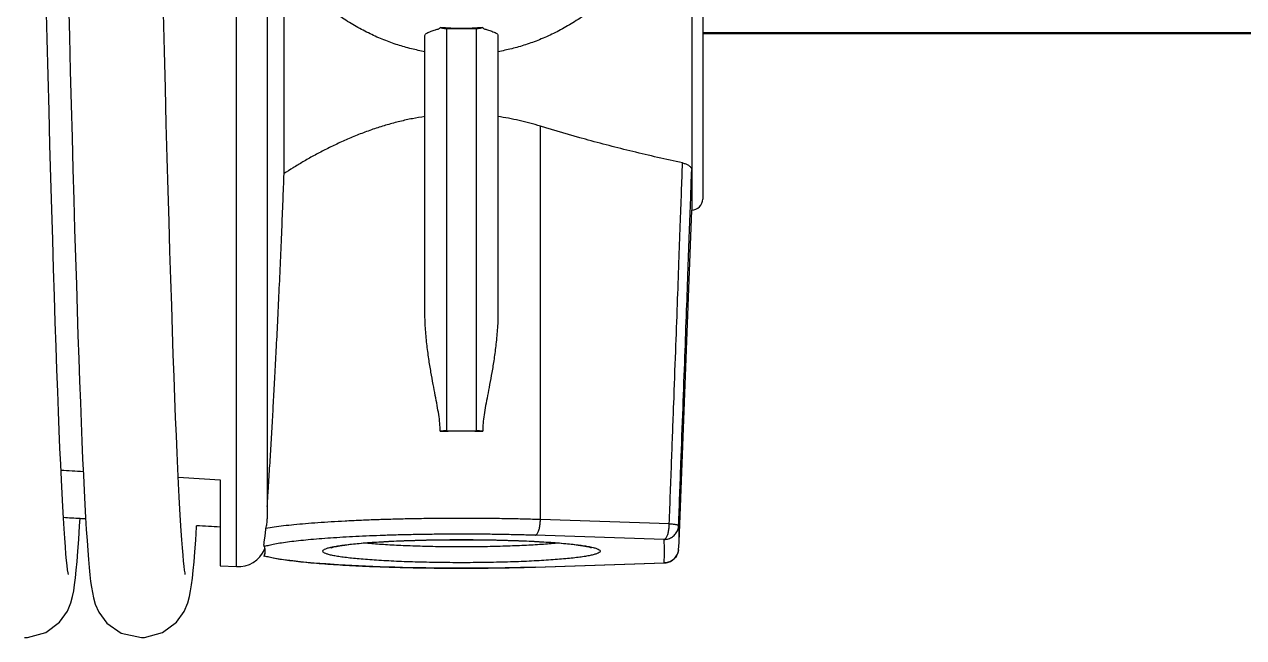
# Model space of a CAD drawing. Header units: millimetres. Extents: x 21899 to 38731, y -5425 to 3612.
# Drawn here: x 32112.3 to 32195.7, y 3128.8 to 3170.7 of the extents above; entities that cross this region are included whole.
import ezdxf

# ---------------------------------------------------------------- set-up
doc = ezdxf.new("R2010")
doc.units = ezdxf.units.MM

msp = doc.modelspace()

# ---------------------------------------------------------------- linework, layer by layer
at = {"color": 9, "linetype": 'Continuous'}
for p, q in [((32126.84225797099, 3133.604167306054), (32126.84225797099, 3230.395855155755)), ((32157.98548215479, 3180.987833140956), (32157.98548215479, 3160.738496682658)), ((32141.23548215479, 3142.885590219754), (32141.23548215479, 3170.415166791256)), ((32143.23548215479, 3170.415166791256), (32143.23548215479, 3142.885590219754)), ((32158.73548215479, 3170.146477480754), (32505.01113921173, 3170.146477480754)), ((32147.6360838286, 3136.822776266155), (32147.6360838286, 3163.731645526757)), ((32156.4520834148, 3136.540232186257), (32147.6360838286, 3136.822776266155)), ((32156.0920449132, 3135.466210190156), (32147.27604371699, 3135.748754321656)), ((32147.27604371699, 3133.579421106857), (32156.09205733299, 3133.861965636454)), ((32147.27604371699, 3133.579421106857), (32147.30807628269, 3133.576480039454)), ((32156.0920432053, 3133.861965183656), (32156.12406960569, 3133.859023918754))]:
    msp.add_line(p, q, dxfattribs=at)
at = {"color": 7, "linetype": 'Continuous'}
for p, q in [((32158.73548215479, 3180.925040578855), (32158.73548215479, 3158.750017442857)), ((32128.9532452569, 3178.864000128255), (32128.9532452569, 3136.864477901858)), ((32130.1023852542, 3160.488888450356), (32130.1023852542, 3175.064358751253)), ((32139.73548215479, 3151.086248738553), (32139.73548215479, 3169.939401217358)), ((32141.23548215479, 3170.415166791256), (32143.23548215479, 3170.415166791256)), ((32144.73548215479, 3169.939402417356), (32144.73548215479, 3151.086262971756)), ((32158.73548215479, 3170.080532026157), (32505.01113921173, 3170.080532026157)), ((32157.98548215479, 3160.738150394856), (32157.98548215479, 3158.000011230855)), ((32157.12252654749, 3135.290653143456), (32157.98548215479, 3158.000011230855)), ((32141.23548215479, 3142.885590219754), (32143.23548215479, 3142.885590219754)), ((32125.73548215479, 3139.545958177056), (32125.73548215479, 3133.665688665555)), ((32128.9586047718, 3134.265577690254), (32128.73012227059, 3134.318190606857)), ((32128.7381948395, 3134.337255431656), (32128.74380781619, 3134.353640611356)), ((32125.73548215479, 3133.665681118357), (32126.84225797099, 3133.604167306054)), ((32147.30807628269, 3133.576480039454), (32156.12407577089, 3133.859024116158))]:
    msp.add_line(p, q, dxfattribs=at)
for points in [[(32114.87206201209, 3139.553098949458), (32114.8231327715, 3140.589671078254), (32114.77329313359, 3141.709164328655), (32114.72250156679, 3142.914218749254), (32114.6707109251, 3144.207606062257), (32114.61787111789, 3145.592155310056), (32114.5639298871, 3147.070707591454), (32114.50883334239, 3148.646067269357), (32114.45252633539, 3150.320948610453), (32114.3949652959, 3152.097522086257), (32114.3361786914, 3153.975326019456), (32114.27622060219, 3155.952392086554), (32114.2151447221, 3158.025987663757), (32114.153004381, 3160.192606223656), (32114.08985259, 3162.447964434054), (32114.0257395029, 3164.787102249356), (32113.96061853319, 3167.207925424656), (32113.89431962139, 3169.712511476555), (32113.82666449399, 3172.302890961255)], [(32115.35281636989, 3172.311402212858), (32115.41662025, 3169.865507231956), (32115.4793398536, 3167.490601922756), (32115.54108724969, 3165.186630024655), (32115.60197463579, 3162.953194979054), (32115.66209126609, 3160.790488054456), (32115.7214564478, 3158.700928339858), (32115.7800764805, 3156.687000608254), (32115.8379579595, 3154.750782231458), (32115.8951078324, 3152.893961358357), (32115.95153347369, 3151.117855385255), (32116.0072427842, 3149.423429505354), (32116.0622443233, 3147.811315121256), (32116.11654748789, 3146.281827887055), (32116.1701627549, 3144.834985125053), (32116.2231073678, 3143.470387661153), (32116.27540501879, 3142.187287290555), (32116.32707888509, 3140.984803066756)], [(32122.88482043189, 3139.293195640956), (32122.83673242379, 3140.295275728357), (32122.78768966559, 3141.379300101755), (32122.73767474049, 3142.547558986156), (32122.68666366699, 3143.802387945158), (32122.6346294626, 3145.146081137656), (32122.581542933, 3146.580852379655), (32122.52737321099, 3148.108794593754), (32122.47208813889, 3149.731836640058), (32122.4156540335, 3151.451712738453), (32122.3580259216, 3153.270234865955), (32122.29914840459, 3155.189267946058), (32122.2389652281, 3157.210390807355), (32122.1774197445, 3159.334809042255), (32122.1144549766, 3161.563271876053), (32122.0500145028, 3163.895950846658), (32121.98410871869, 3166.329870299858), (32121.9168627383, 3168.856786423654), (32121.84841280759, 3171.466824070856)], [(32116.32707888509, 3140.984803066756), (32116.37815600249, 3139.861841226055), (32116.4286687238, 3138.817104645954), (32116.47865693839, 3137.849096515056), (32116.52817153699, 3136.956115733454), (32116.5772799657, 3136.136239997257), (32116.6260754291, 3135.387289672755), (32116.6746927359, 3134.706760246554), (32116.7233368439, 3134.091700752455), (32116.7723664255, 3133.538183273558), (32116.8224967319, 3133.040233783755), (32116.87437258499, 3132.595149010158), (32116.9294697741, 3132.196098398355), (32116.991420985, 3131.828436099655), (32117.06948281739, 3131.464216910557), (32117.189937697, 3131.049497765256), (32117.4327834682, 3130.492650312553), (32117.9900585252, 3129.749644412157), (32118.9704112715, 3129.063709211056), (32120.34133436259, 3128.750011231554)], [(32115.34837630839, 3133.076953222455), (32115.3289804011, 3133.188753590657), (32115.3002130785, 3133.389580485258), (32115.26572558579, 3133.673411113756), (32115.2278213449, 3134.033693509853), (32115.1877168166, 3134.466532799855), (32115.1459659141, 3134.971206672453), (32115.1028892738, 3135.547917998658), (32115.05867364349, 3136.197519165857), (32115.013430073, 3136.921263781656), (32114.9672245882, 3137.720656100159), (32114.9200952396, 3138.597353526955), (32114.87206201209, 3139.553098949458)], [(32123.34887311389, 3133.074478426355), (32123.3310149131, 3133.175975423455), (32123.3034937222, 3133.364920932254), (32123.27013478409, 3133.634710742153), (32123.2332004231, 3133.979618936057), (32123.1939771615, 3134.395567004656), (32123.1531418386, 3134.880620187356), (32123.11099957449, 3135.435060354757), (32123.06773093779, 3136.059764233956), (32123.02343745429, 3136.756104082255), (32122.9781738295, 3137.525792407956), (32122.9319657922, 3138.370781829155), (32122.88482043189, 3139.293195640956)], [(32116.00464118209, 3134.662319732757), (32116.06217974219, 3135.469502023156), (32116.1213747073, 3136.395668096957), (32116.1498520207, 3136.888075549454)], [(32124.0018973148, 3134.626128906955), (32124.0587780722, 3135.419222527154), (32124.11677004029, 3136.320161754258), (32124.121713391, 3136.404909914956)], [(32133.3029316443, 3134.891591307056), (32133.30406624039, 3134.892062057457), (32133.3304356366, 3134.901648958257), (32133.39619739269, 3134.921702485757), (32133.5092180417, 3134.950517837056), (32133.6803173682, 3134.987034965954), (32133.92456671329, 3135.030645521758), (32134.2594479726, 3135.080515775553), (32134.6695470136, 3135.131528932157), (32135.14456559409, 3135.181192655356), (32135.6790788616, 3135.228353021856), (32136.2676521609, 3135.272180306656), (32136.9048082787, 3135.312049549153), (32137.58492725409, 3135.347469877855), (32138.30225323779, 3135.378049950956), (32139.0508838392, 3135.403476513653), (32139.8247571153, 3135.423501857054), (32140.61768403889, 3135.437937831157), (32141.42337995399, 3135.446652039558), (32142.23548215479, 3135.449565531155)], [(32142.23548215479, 3135.449565531155), (32143.0476808095, 3135.446651346057), (32143.85349056449, 3135.437934785055), (32144.646546344, 3135.423494395458), (32145.42056085709, 3135.403462167757), (32146.1693423216, 3135.378025824655), (32146.886825646, 3135.347432615155), (32147.5671046644, 3135.311995295855), (32148.2044196234, 3135.272104621858), (32148.7931450196, 3135.228250857155), (32149.3277953365, 3135.181058471353), (32149.80293431679, 3135.131355900856), (32150.2131441642, 3135.080293995554), (32150.54150653089, 3135.031445102257), (32150.781145488, 3134.988890039458), (32150.95075720749, 3134.953075429854), (32151.0647492547, 3134.924485236457), (32151.13351700739, 3134.903982424054), (32151.1494172481, 3134.898588995158)], [(32157.0877410235, 3134.765851117554), (32157.10730888, 3135.007983609856), (32157.12092853789, 3135.251907707854), (32157.12250049259, 3135.290654200457)], [(32112.34134137259, 3128.750011230855), (32112.5532924365, 3128.757543011758), (32113.80851411419, 3129.110574288054), (32114.749822322, 3129.808233456555), (32115.2855464184, 3130.559934728553), (32115.5201701901, 3131.132280245358), (32115.63701260519, 3131.565403182856), (32115.71483381309, 3131.959062603957), (32115.77859067889, 3132.370885858254), (32115.8367839214, 3132.830806310256), (32115.89276264179, 3133.356085648658), (32115.94837447139, 3133.962079834557), (32116.00464118209, 3134.662319732757)], [(32120.34134284929, 3128.750011230957), (32120.54691135399, 3128.757098006856), (32121.798053672, 3129.105302126456), (32122.7392972386, 3129.797235776154), (32123.27918346479, 3130.547645546554), (32123.51654031029, 3131.120991439457), (32123.6343802934, 3131.553827432555), (32123.7124414558, 3131.945309261755), (32123.7761935411, 3132.353731166353), (32123.8343392573, 3132.809755860755), (32123.89031660769, 3133.331375895657), (32123.9458877679, 3133.933161995454), (32124.0018973148, 3134.626128906955)], [(32147.30807628269, 3133.576480039454), (32146.27462134539, 3133.547124732155), (32145.21797583409, 3133.524522760854), (32144.1441923278, 3133.508787854655), (32143.0594305246, 3133.500000116255), (32141.9699316511, 3133.498204686955), (32140.8819710962, 3133.503410695157), (32139.80181105669, 3133.515591083655), (32138.7356622489, 3133.534683107056), (32137.689630051, 3133.560589814755), (32136.66966898469, 3133.593182559456), (32135.68153759329, 3133.632304731058), (32134.73075641319, 3133.677776982258), (32133.82250585069, 3133.729408349158), (32132.96158711839, 3133.787009946256), (32132.1523251848, 3133.850419969756), (32131.3983830275, 3133.919553379255), (32130.7024954583, 3133.994498453656), (32130.0659879085, 3134.075725809656), (32129.4874433724, 3134.164656294153), (32128.9586047718, 3134.265577690254)], [(32157.0877409818, 3134.765850605858), (32157.0637371871, 3134.622267834653), (32157.019102037, 3134.483595054553), (32156.9545462693, 3134.352459102054), (32156.8711011257, 3134.231558984655), (32156.7702810891, 3134.123668528155), (32156.65400291909, 3134.031346339158), (32156.5246901597, 3133.956947514856), (32156.3849969982, 3133.902384341854), (32156.2383257406, 3133.869268090057), (32156.12410461339, 3133.859025043756)]]:
    msp.add_lwpolyline(points, dxfattribs=at)
for centre, radius, start, end in [((32157.98548215479, 3158.750011230855), 0.75, 270, 0), ((32126.9532452569, 3135.601085387054), 2, 266.8188142744613, 336.1855682655782)]:
    msp.add_arc(centre, radius, start, end, dxfattribs=at)
for points, start_tangent, end_tangent in [([(32156.9324206115, 3180.987833140956), (32156.70056366589, 3180.009293022755), (32156.4001840102, 3179.031840058757), (32156.0288548711, 3178.058110966755), (32155.58407562759, 3177.091872973258), (32155.06366218709, 3176.138320341855), (32154.46631388849, 3175.204355235255), (32153.7923781421, 3174.298772498354), (32153.04475964369, 3173.432200541756), (32152.2297691554, 3172.616594964256), (32151.35751435169, 3171.864124014755), (32150.44137228739, 3171.185529075756), (32149.49637664249, 3170.588440958454), (32148.5369601985, 3170.076359640156), (32147.57492733739, 3169.648740055156), (32146.6183535758, 3169.302029909955), (32145.67151438059, 3169.031100409658), (32144.73548215479, 3168.830548143254)], (-0.1986631752615501, -0.9800678256095334), (-0.9842807840890856, -0.1766106963719221)), ([(32139.73548215479, 3168.830548143254), (32138.81272601239, 3169.027794824353), (32137.879431325, 3169.293385276957), (32136.93656041099, 3169.632505112655), (32135.9880623437, 3170.050124932255), (32135.04146764449, 3170.549793618957), (32134.1078931924, 3171.132281712955), (32133.20107828049, 3171.794559826656), (32132.3355359504, 3172.529625624054), (32131.5244038927, 3173.327379457256), (32130.7778547161, 3174.176145734455), (32130.1023852542, 3175.064358751253)], (-0.9842807840893725, 0.1766106963703225), (-0.5768470013622501, 0.816852212471375)), ([(32139.73548215479, 3169.939401063955), (32139.77340998629, 3170.028655877155), (32139.8719683821, 3170.105074601553), (32140.006203784, 3170.169713544754), (32140.15534564, 3170.225176867454), (32140.30648480749, 3170.274402455256), (32140.4503377749, 3170.319380843855), (32140.5792768113, 3170.361634019857), (32140.6849057768, 3170.402553074957), (32140.7556197111, 3170.443451484658), (32140.78020590579, 3170.485683568655)], (0, 1), (0, 1)), ([(32140.78020590579, 3170.485683568655), (32140.9293337518, 3170.446632325056), (32141.0818885897, 3170.423023938958), (32141.23548215479, 3170.415166791256)], (0.953128688049048, -0.302565206224874), (1, 0)), ([(32142.23548215479, 3170.415166791256), (32141.5069009135, 3170.432810437458), (32140.78020590579, 3170.485683568655)], (-1, 0), (-0.9953148920298628, 0.09668642977989679)), ([(32143.6907584039, 3170.485683568655), (32142.9640633961, 3170.432810437458), (32142.23548215479, 3170.415166791256)], (-0.9953148920298628, -0.09668642977989679), (-1, 0)), ([(32143.23548215479, 3170.415166791256), (32143.38906619669, 3170.423022962153), (32143.541631671, 3170.446632556253), (32143.6907584039, 3170.485683568655)], (1, 0), (0.9531286880292468, 0.3025652062872513)), ([(32143.6907584039, 3170.485683568655), (32143.71588818169, 3170.442995307458), (32143.78777583579, 3170.401782504458), (32143.89463610369, 3170.360610448955), (32144.02437309339, 3170.318200685455), (32144.16839757869, 3170.273169200358), (32144.318997888, 3170.224019628753), (32144.4669826863, 3170.168795856956), (32144.5997468586, 3170.104636464457), (32144.69744875959, 3170.028776707753), (32144.73548215479, 3169.939401063955)], (0, -1), (0, -1)), ([(32139.73548215479, 3164.392501094953), (32138.8843060987, 3164.247599206155), (32138.0264093869, 3164.059987721655), (32137.1612518972, 3163.829308167456), (32136.2911939273, 3163.556205136054), (32135.42072324009, 3163.242657371658), (32134.5577097128, 3162.892905672255), (32133.71443400389, 3162.514531662258), (32132.90167286259, 3162.116136165856), (32132.1263820982, 3161.705487642655), (32131.3969278974, 3161.291646526057), (32130.72039080389, 3160.883411991657), (32130.1023852542, 3160.488888450356)], (-0.9895308957776718, -0.1443211914496224), (-0.836164034071247, -0.5484794509602878)), ([(32147.636083932, 3163.731645494954), (32146.9024449726, 3163.943033921554), (32146.1742895402, 3164.123549555858), (32145.45219943389, 3164.273238853057), (32144.73548215479, 3164.392501094953)], (-0.9556757239932187, 0.2944213147345778), (-0.9895308957775288, 0.1443211914506021)), ([(32157.35935613939, 3161.220463882455), (32153.9572438152, 3161.996743951855), (32150.7117391998, 3162.836442826658), (32147.6360838286, 3163.731645526757)], (-0.977955793215644, 0.208812036329233), (-0.955675723992879, 0.2944213147356805)), ([(32157.3593560627, 3161.220463899255), (32157.4722849126, 3161.191783229955), (32157.5796037611, 3161.154958498453), (32157.6782096177, 3161.110739504758), (32157.7662435354, 3161.059748274754), (32157.8422051165, 3161.002446351056), (32157.903411233, 3160.940443333955), (32157.9484076533, 3160.874965776056), (32157.9761335564, 3160.806965064854), (32157.98548215479, 3160.738496682658)], (0.9779557932106683, -0.2088120363525359), (-2.136038140541479e-06, -0.9999999999977188)), ([(32128.9535598134, 3137.711203668056), (32129.0206956376, 3138.765220235255), (32129.11769640959, 3140.326562196555), (32129.21175768159, 3141.887838416558), (32129.3024820144, 3143.442327036155), (32129.3906670342, 3145.003902596458), (32129.4795612983, 3146.634166557058), (32129.5722088598, 3148.400551949755), (32129.66855544849, 3150.320322340755), (32129.7665908147, 3152.374093298953), (32129.86277132219, 3154.504934808458), (32129.95248670359, 3156.616524472356), (32130.03258235259, 3158.624233079754), (32130.1023852542, 3160.488888450356)], (0.06419313558558667, 0.9979374937057385), (0.03621879786662, 0.9993438840965091)), ([(32140.78020590579, 3142.879713821654), (32140.75507285439, 3143.421353510355), (32140.68318536859, 3144.002636361856), (32140.5763320886, 3144.633291574355), (32140.4466035001, 3145.320428303457), (32140.30258593849, 3146.074610378655), (32140.1519832796, 3146.906028477853), (32140.00398611929, 3147.824212859457), (32139.8712008931, 3148.838720011154), (32139.773494415, 3149.938341840854), (32139.73548215479, 3151.086266046354)], (0, 1), (0, 1)), ([(32144.73548215479, 3151.086266046354), (32144.6975447842, 3149.939518545656), (32144.5990098115, 3148.832015113356), (32144.4648073558, 3147.809578172655), (32144.31568369109, 3146.886990026356), (32144.1645481124, 3146.054238252556), (32144.02068532789, 3145.301297802256), (32143.8917303175, 3144.617371651053), (32143.78607840549, 3143.991380247258), (32143.715347519, 3143.415235644854), (32143.6907584039, 3142.879713821654)], (0, -1), (0, -1)), ([(32141.23548215479, 3142.885590219754), (32141.0818885897, 3142.884935457456), (32140.9293337518, 3142.882968091955), (32140.78020590579, 3142.879713821654)], (-1, 0), (-0.9996502847780443, -0.02644443501335001)), ([(32140.78020590579, 3142.879713821654), (32141.5069009135, 3142.884119915958), (32142.23548215479, 3142.885590219754)], (0.9999672360530845, 0.008094863825601891), (1, 0)), ([(32142.23548215479, 3142.885590219754), (32142.9640633961, 3142.884119915958), (32143.6907584039, 3142.879713821654)], (1, 0), (0.9999672360530845, -0.008094863825601891)), ([(32143.6907584039, 3142.879713821654), (32143.541631671, 3142.882968072758), (32143.38906619669, 3142.884935538856), (32143.23548215479, 3142.885590219754)], (-0.9996502847780443, 0.02644443501335001), (-1, 0)), ([(32114.84123222149, 3140.206225952054), (32116.3666991988, 3140.113672532054)], (0.9981638584354908, -0.06057154210661578), (0.9981651574989462, -0.06055013092557435)), ([(32122.86434622639, 3139.719810253555), (32125.73548215479, 3139.545958177056)], (0.9981705941700354, -0.06046044106884049), (0.9981729477353443, -0.06042157238382595)), ([(32116.14985068249, 3136.888053490853), (32115.0113562753, 3136.957128810656)], (-0.9981649733680096, 0.06055316623629885), (-0.998164003740913, 0.06056914755806553)), ([(32116.53363998439, 3136.864772146153), (32116.14985068249, 3136.888053490853)], (-0.9981652991295832, 0.06054779610811546), (-0.9981649733654213, 0.060553166278964)), ([(32128.8627213718, 3136.224910666853), (32128.901511882, 3136.386314532654), (32128.9288896345, 3136.540397919856), (32128.94569113279, 3136.686476066756), (32128.9528511408, 3136.824693426355), (32128.9532453503, 3136.864986162556)], (0.2620519143756944, 0.965053777865272), (-4.457176184448218e-05, 0.9999999990066791)), ([(32125.73548215479, 3136.307184462756), (32124.1217120111, 3136.404887126955)], (-0.9981729477365058, 0.0604215723646375), (-0.9981716285036262, 0.06044336233548902)), ([(32128.74380781619, 3134.974534817258), (32128.7354851648, 3135.010565170956), (32128.7309843644, 3135.053934056254), (32128.7299622154, 3135.103329176854), (32128.7319902391, 3135.157935521958), (32128.7367059833, 3135.217700766356), (32128.7437986505, 3135.282534813756), (32128.7526682164, 3135.350278731155), (32128.7626250828, 3135.418961852054), (32128.7731623163, 3135.487856514257), (32128.7838943805, 3135.556634234756), (32128.7945623179, 3135.625428061456), (32128.8050231947, 3135.694916614957), (32128.81524287799, 3135.766591857755), (32128.8250267337, 3135.841284185153), (32128.8337892862, 3135.917078561557), (32128.84108865289, 3135.992691140054), (32128.8465929818, 3136.067223226353)], (-0.307302404286552, 0.9516119126617241), (0.06115051777255615, 0.9981285559366331)), ([(32128.8465929818, 3136.067223226353), (32128.8506571802, 3136.132501871456), (32128.854726843, 3136.195859949257)], (0.06115051766863461, 0.9981285559429998), (0.06507793888954372, 0.997880184125273)), ([(32128.854726843, 3136.195859949257), (32128.8587577, 3136.210411985754), (32128.8627213718, 3136.224910666853)], (0.2685314770778593, 0.9632709098786193), (0.2620519133845594, 0.9650537781344061)), ([(32128.74380827969, 3134.974532721855), (32128.7776193566, 3134.821681138856), (32128.7808457785, 3134.795257012855)], (0.3073024045432191, -0.9516119125788389), (0.1090641075324902, -0.9940347179289775)), ([(32128.7808457785, 3134.795257012855), (32128.78780051239, 3134.664088605758), (32128.7782445312, 3134.511216578554)], (0.1090641074310048, -0.9940347179401122), (-0.1290363038723712, -0.9916398702568171)), ([(32128.7535508882, 3134.413825633157), (32128.7446998908, 3134.380242319858), (32128.7374150219, 3134.352478967754), (32128.7323102568, 3134.331972479355), (32128.72999896429, 3134.320358453158)], (-0.2485293056400074, -0.968624377268142), (0.4184157805963586, -0.908255599788925)), ([(32128.72999896429, 3134.320358453158), (32128.7309136595, 3134.318919041656)], (0.4184157518246736, -0.908255613043483), (0.6890242343587615, -0.7247383006757147)), ([(32128.7309136595, 3134.318919041656), (32128.7354122142, 3134.329299881556), (32128.7375997034, 3134.337447587655)], (0.6890242170630605, -0.724738317119108), (0.3072584864731046, 0.9516260938468727)), ([(32128.7782445312, 3134.511216578554), (32128.77761999999, 3134.506499083058), (32128.74380827759, 3134.353642697257)], (-0.1290363039647502, -0.9916398702447964), (-0.3073024043567397, -0.9516119126390584)), ([(32128.777994164, 3134.511241974356), (32128.7739027812, 3134.494203790156), (32128.76344701029, 3134.452151362555), (32128.7535508882, 3134.413825633157)], (-0.231301235778318, -0.9728821811131207), (-0.2485293056875327, -0.9686243772559481))]:
    msp.add_spline(points, degree=3, dxfattribs=dict(at, start_tangent=start_tangent, end_tangent=end_tangent))
at = {"color": 9, "linetype": 'Continuous'}
for points, start_tangent, end_tangent in [([(32156.4520834148, 3136.540232186257), (32156.613199092, 3140.845517052854), (32156.75885947009, 3144.754317295454), (32156.8913546181, 3148.328093378754), (32157.0102686211, 3151.555436401355), (32157.11534397739, 3154.428186972953), (32157.2074058729, 3156.966742654753), (32157.2880546883, 3159.212532814454), (32157.35935613939, 3161.220463882455)], (0.03746527683402818, 0.9992979300647779), (0.03526614842183494, 0.9993779559183249)), ([(32157.0913224859, 3136.426360142956), (32157.2487354028, 3140.632710884656), (32157.39138669999, 3144.460358044456), (32157.5214711553, 3147.968206013757), (32157.63864850339, 3151.146943666157), (32157.7426304433, 3153.987745483057), (32157.8340819111, 3156.506848506855), (32157.9144119711, 3158.740585435655), (32157.98548215479, 3160.738150394856)], (0.03746359805230843, 0.9992979930035761), (0.0353428996821552, 0.9993752445613495)), ([(32147.6360838286, 3136.822776266155), (32146.53905470279, 3136.853946054958), (32145.4163412929, 3136.877985418156), (32144.27460482709, 3136.894751833555), (32143.1206906411, 3136.904144646956), (32141.9614904597, 3136.906107841456), (32140.8039189276, 3136.900629653654), (32139.654902612, 3136.887742801358), (32138.5213055808, 3136.867524298053), (32137.4099029738, 3136.840095025756), (32136.32732769269, 3136.805618672955), (32135.28005287229, 3136.764301349554), (32134.2743330675, 3136.716389796355), (32133.3161868161, 3136.662170810356), (32132.411328245, 3136.601967815055), (32131.56515671949, 3136.536139848555), (32130.7827321903, 3136.465080244256), (32130.06876120559, 3136.389216894153), (32129.4274957943, 3136.309002702055), (32128.8627213718, 3136.224910666853)], (-0.9994868256948604, 0.03203256565453407), (-0.9869053179782435, -0.1613006303343607)), ([(32147.27604371699, 3135.748754321656), (32147.3323663918, 3135.773143394556), (32147.38730221779, 3135.821470187257), (32147.43949849249, 3135.892544736456), (32147.4876699702, 3135.984616953156), (32147.5306305087, 3136.095419715555), (32147.5673222763, 3136.222224693054), (32147.5968417993, 3136.361909526458), (32147.61846220829, 3136.511034711355), (32147.63165113659, 3136.665928289658), (32147.6360838286, 3136.822776266155)], (0.9776213986764616, 0.2103720533955947), (2.535275915284652e-10, 1)), ([(32156.0920432053, 3135.466210244958), (32156.14328225549, 3135.487379654754), (32156.19347822649, 3135.528404914257), (32156.2416092729, 3135.588450867555), (32156.2866955855, 3135.666295152056), (32156.327819337, 3135.760353082755), (32156.36414336639, 3135.868709911258), (32156.3949282211, 3135.989159805154), (32156.4195472104, 3136.119250751955), (32156.4374991626, 3136.256334474958), (32156.4484186277, 3136.397620345153), (32156.45208331689, 3136.540232189356)], (0.9776213986820688, 0.2103720533695381), (0, 1)), ([(32156.45208331689, 3136.540232189356), (32156.58680615749, 3136.528996056353), (32156.71050935349, 3136.516284465655), (32156.82043771879, 3136.502380537058), (32156.9141428678, 3136.487593946658), (32156.989537748, 3136.472254029755), (32157.0449431233, 3136.456702445357), (32157.07912497489, 3136.441285567256), (32157.0913219863, 3136.426346768556)], (0.9972159433469638, -0.07456783713253956), (0.0733442578164197, -0.9973066829442981)), ([(32147.27604371699, 3135.748754321656), (32146.2718364063, 3135.777355177153), (32145.2443140018, 3135.799556418657), (32144.19946927069, 3135.815227343355), (32143.143336945, 3135.824277352956), (32142.08198977559, 3135.826654553555), (32141.02152141969, 3135.822345321656), (32139.9680391576, 3135.811374475357), (32138.9276016542, 3135.793805184556), (32137.9061944074, 3135.769738615054), (32136.90968549169, 3135.739313079255), (32135.9438087212, 3135.702703654755), (32135.01411732069, 3135.660120846056), (32134.1259648745, 3135.611809954557), (32133.28445377969, 3135.558048644656), (32132.4944151411, 3135.499145479953), (32131.7603926056, 3135.435438964556), (32131.08663081739, 3135.367297664056), (32130.4770078734, 3135.295114696455), (32129.93499428959, 3135.219301238154), (32129.46368321069, 3135.140287844057), (32129.0658137835, 3135.058530446353), (32128.74380827969, 3134.974532721855)], (-0.9994868256949283, 0.03203256565241082), (-0.9579010711627642, -0.2870984811266497)), ([(32156.0920432053, 3135.466210244958), (32156.2446073271, 3135.477974846955), (32156.3937910239, 3135.512857958558), (32156.53589118599, 3135.570040656956), (32156.66758571239, 3135.648190351858), (32156.7857659607, 3135.745466864355), (32156.88765800779, 3135.859587463958), (32156.9708677985, 3135.987871391255), (32157.0334414793, 3136.127306459355), (32157.0739095145, 3136.274617741856), (32157.0913219863, 3136.426346768556)], (0.9999990189583459, 0.001400743497569859), (0.03723689809206145, 0.9993064662156858)), ([(32157.1246587363, 3135.350585303255), (32157.1285376489, 3135.530713977758), (32157.1285939454, 3135.709567624654), (32157.1248831454, 3135.888106167855), (32157.1174115102, 3136.067136393056), (32157.1062000025, 3136.246657816755), (32157.0913224859, 3136.426360142956)], (0.03214552982483892, 0.9994831989144592), (-0.09241542147158574, 0.9957205380397801)), ([(32142.23548215479, 3133.875155655656), (32141.4367794186, 3133.877948841553), (32140.6385901595, 3133.886381391654), (32139.8489889527, 3133.900454609757), (32139.07586797119, 3133.920068631556), (32138.3266502949, 3133.945031661358), (32137.6066041967, 3133.975143052157), (32136.9197562223, 3134.010223563753), (32136.270761486, 3134.050044544558), (32135.6647601935, 3134.094298807755), (32135.106313746, 3134.142650987858), (32134.5993205117, 3134.194759248556), (32134.1473508133, 3134.250256736457), (32133.7536964876, 3134.308741240653), (32133.4212240848, 3134.369787203257), (32133.15232508229, 3134.432954708856), (32132.948932985, 3134.497789176858), (32132.8125137039, 3134.563823733155), (32132.7440540154, 3134.630580964054), (32132.74404666469, 3134.697580097756), (32132.8124916818, 3134.764337417255), (32132.9488963999, 3134.830372157856), (32133.1522741326, 3134.895206907153), (32133.29378770979, 3134.930540986257)], (-1, 0), (0.9741859591418893, 0.2257470199377991)), ([(32133.29378770979, 3134.930540986257), (32133.4211589706, 3134.958374772054), (32133.75361747159, 3135.019421176956), (32134.1472585954, 3135.077906258353), (32134.5992163683, 3135.133404490254), (32135.1061978784, 3135.185513511657), (32135.66463088909, 3135.233866333358), (32136.27061991079, 3135.278121395757), (32136.91961074799, 3135.317943704555), (32137.60645907179, 3135.353025647855), (32138.3264900066, 3135.383137754157), (32139.0756757151, 3135.408101161658), (32139.8487841708, 3135.427716402355), (32140.6384244363, 3135.441791681755), (32141.43670565369, 3135.450226073954), (32142.23548215479, 3135.453019772856)], (0.974185959142099, 0.2257470199368946), (1, 0)), ([(32142.23548215479, 3134.954746893756), (32141.52073033409, 3134.957246936156), (32140.8065692302, 3134.964792587758), (32140.10009351569, 3134.977385068356), (32139.40836422369, 3134.994934958355), (32138.7380225752, 3135.017270666656), (32138.0937817302, 3135.044212671353), (32137.4792442219, 3135.075600607357), (32136.8985751195, 3135.111229888054), (32136.35637339629, 3135.150825664154), (32135.85672008019, 3135.194087881056), (32135.59517364699, 3135.219970378654)], (-1, 0), (-0.9946418787061768, 0.1033805258443156)), ([(32142.23548215479, 3135.453019772856), (32143.0341848911, 3135.450226587054), (32143.83237415009, 3135.441794036858), (32144.621975357, 3135.427720818858), (32145.3950963384, 3135.408106797055), (32146.14431401469, 3135.383143767154), (32146.864360113, 3135.353032376457), (32147.5512080874, 3135.317951864756), (32148.20020282359, 3135.278130883955), (32148.8062041161, 3135.233876620754), (32149.36465056369, 3135.185524440654), (32149.871643798, 3135.133416179953), (32150.3236134964, 3135.077918692157), (32150.71726782199, 3135.019434187954), (32151.04974022489, 3134.958388225357), (32151.15794600709, 3134.934955392455)], (1, 0), (0.9751026366437038, -0.2217540259172245)), ([(32148.8758205828, 3135.219973484855), (32148.6143813786, 3135.194100813358), (32148.1147428867, 3135.150837751156), (32147.572554631, 3135.111240971753), (32146.9918911448, 3135.075610198455), (32146.37735510959, 3135.044220666256), (32145.7331293634, 3135.017277701358), (32145.0628175802, 3134.994941328754), (32144.37110028799, 3134.977390015156), (32143.66458985519, 3134.964795346357), (32142.9503461324, 3134.957247722155), (32142.23548215479, 3134.954746893756)], (-0.994641758186879, -0.1033816853747041), (-1, 0)), ([(32151.15794600709, 3134.934955392455), (32151.3186392273, 3134.895220719656), (32151.5220313246, 3134.830386251655), (32151.6584506058, 3134.764351695354), (32151.72691029419, 3134.697594464556), (32151.7269176449, 3134.630595330855), (32151.6584726279, 3134.563838011258), (32151.5220679097, 3134.497803270657), (32151.318690177, 3134.432968521356), (32151.049805339, 3134.369800656455), (32150.71734683809, 3134.308754251557), (32150.3237057143, 3134.250269170254), (32149.8717479413, 3134.194770938258), (32149.36476643119, 3134.142661916856), (32148.80633342059, 3134.094309095155), (32148.20034439879, 3134.050054032858), (32147.5513535616, 3134.010231723958), (32146.8645052379, 3133.975149780657), (32146.1444743031, 3133.945037674457), (32145.3952885946, 3133.920074266956), (32144.62218013879, 3133.900459026154), (32143.8325398733, 3133.886383746758), (32143.034258656, 3133.877949354555), (32142.23548215479, 3133.875155655656)], (0.9751026366447154, -0.2217540259127761), (-1, 0)), ([(32156.09205733299, 3133.861965636454), (32156.10631860149, 3134.032990298554), (32156.11764869539, 3134.211180318358), (32156.1253786111, 3134.391971054156), (32156.12925850529, 3134.572046914756), (32156.1293153334, 3134.750765556557), (32156.1256045934, 3134.929089432855), (32156.118132591, 3135.107826033855), (32156.10692082399, 3135.286972516256), (32156.0920449132, 3135.466210190156)], (0.09266106931386017, 0.9956977082596967), (-0.09266094077411308, 0.9956977202217832)), ([(32157.12290774019, 3135.300696078957), (32157.1246587363, 3135.350585303255)], (0.03800115131101919, 0.9992776953875421), (0.03214552913375014, 0.9994831989366862)), ([(32128.74380827759, 3134.353642697257), (32129.0658137133, 3134.269644998356), (32129.46368331379, 3134.187887565357), (32129.93499359689, 3134.108874296253), (32130.477005195, 3134.033061076254), (32131.0866260685, 3133.960878283753), (32131.7603862751, 3133.892737056856), (32132.49440708999, 3133.829030596353), (32133.2844434932, 3133.770127494256), (32134.12595212439, 3133.716366226457), (32135.0141021575, 3133.668055340655), (32135.9437911594, 3133.625472507556), (32136.9096654391, 3133.588863034256), (32137.9061718515, 3133.558437422558), (32138.92757663829, 3133.534370749156), (32139.9680118469, 3133.516801325455), (32141.02149189729, 3133.505830320253), (32142.0819581558, 3133.501520903756), (32143.143303394, 3133.503897894458), (32144.1994341527, 3133.512947672054), (32145.24427737229, 3133.528618340453), (32146.2717992695, 3133.550819322856), (32147.27604371699, 3133.579421106857)], (0.9579010711638005, -0.2870984811231918), (0.9994868256949173, 0.0320325656527554)), ([(32156.1237296887, 3133.862446544554), (32156.244799063, 3133.873563353955), (32156.3939692066, 3133.908281688258), (32156.5360520911, 3133.965305225654), (32156.6677125343, 3134.043295424355), (32156.7858600052, 3134.140421581757), (32156.88772116949, 3134.254403807157), (32156.9709049896, 3134.382566539356), (32157.0334588501, 3134.521901350556), (32157.0739143934, 3134.669137565754), (32157.087738311, 3134.765850854455)], (0.9995194286038201, 0.03099857808824394), (0.09270783323270577, 0.9956933552340785)), ([(32156.0920432053, 3133.861965183656), (32156.1237296887, 3133.862446544554)], (0.9999997940566256, -0.0006417840028515102), (0.9995194286255663, 0.03099857738705871))]:
    msp.add_spline(points, degree=3, dxfattribs=dict(at, start_tangent=start_tangent, end_tangent=end_tangent))

doc.saveas('drawing.dxf')
